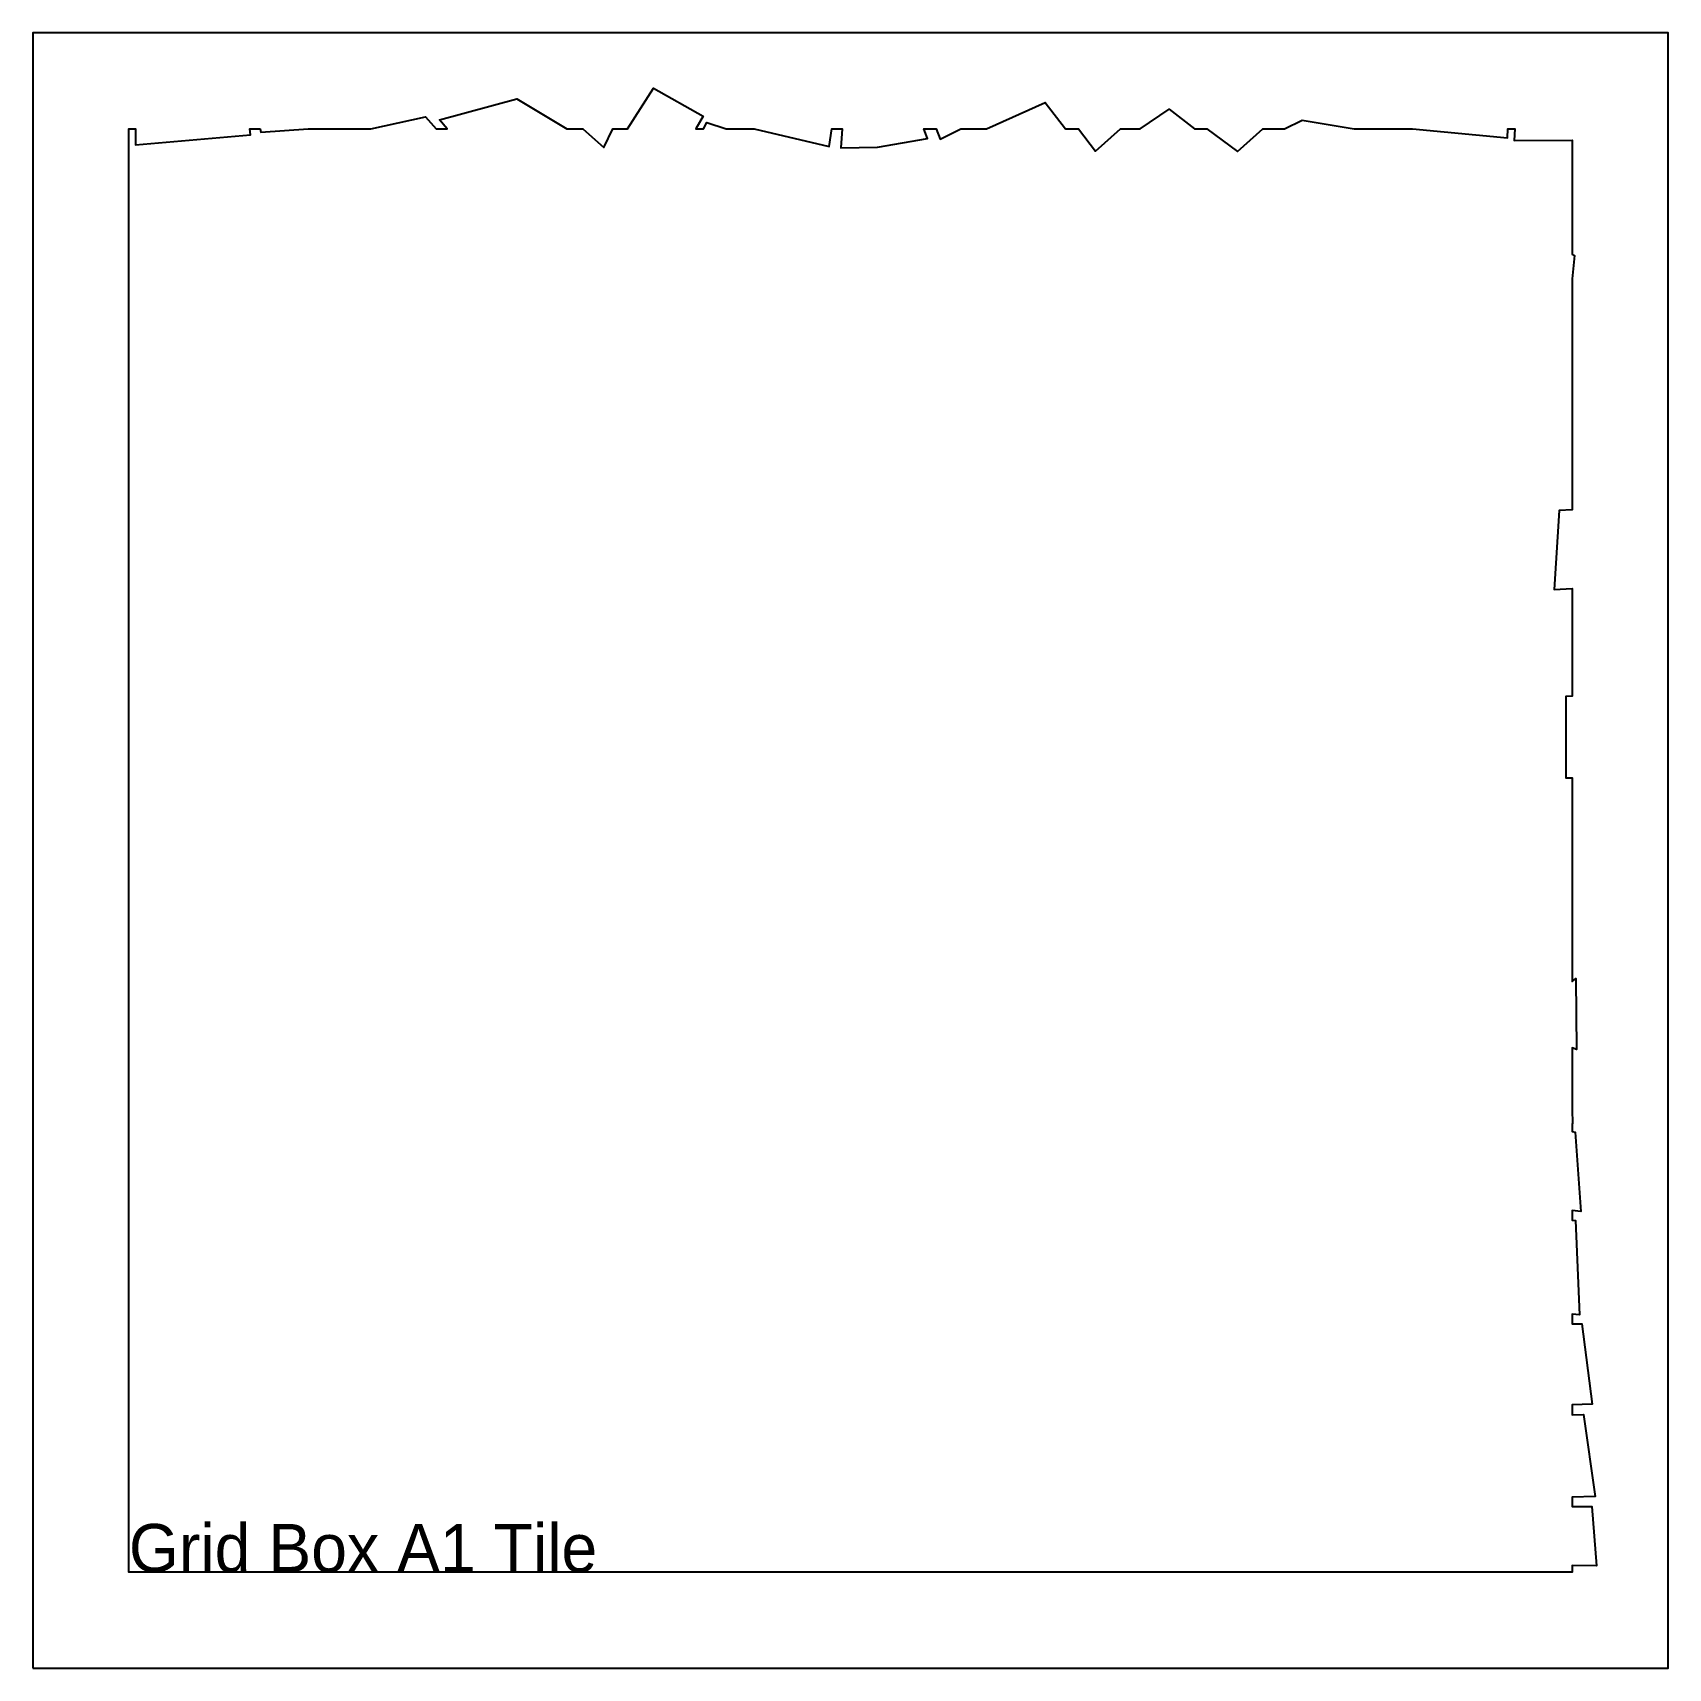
# Model space of a CAD drawing. Header units: metres. Extents: x -20 to 320, y -20 to 320.
import ezdxf

# ---------------------------------------------------------------- set-up
doc = ezdxf.new("R2010")
doc.units = ezdxf.units.M

msp = doc.modelspace()

# ---------------------------------------------------------------- linework, layer by layer
at = {"color": 8}
msp.add_lwpolyline([(-20, -20), (320, -20), (320, 320), (-20, 320), (-20, -20)], dxfattribs=at)
at = {"color": 2}
msp.add_lwpolyline([(300, 268.87), (300, 243.52), (300.03, 242.85), (300, 242.86), (300, 220.79), (297.33, 220.7), (296.3, 204.29), (300, 204.47), (300, 182.05), (298.69, 182), (298.73, 165.09), (300, 165.12), (300, 122.75), (300.78, 123.39), (300.91, 108.61), (300, 109), (300, 96.21), (300.09, 93.15), (300, 93.17), (300, 91.59), (300.63, 91.47), (301.81, 74.94), (300, 75.13), (300, 73.17), (300.69, 73.1), (301.51, 53.45), (300, 53.6), (300, 51.58), (302.06, 51.58), (304.21, 34.91), (300, 34.78), (300, 32.71), (302.39, 32.77), (304.8, 15.68), (300, 15.59), (300, 13.65), (304.1, 13.62), (305.07, 1.28), (300, 1.34), (300, 0), (0, 0), (0, 300), (1.35, 300), (1.37, 296.7), (25.26, 298.78), (25.12, 300), (27.28, 300), (27.4, 299.32), (37.29, 300), (50.28, 300), (61.68, 302.48), (63.87, 300), (66.18, 300), (64.57, 301.89), (80.62, 306.23), (91.06, 300), (94.36, 300), (98.74, 296.17), (100.58, 300), (103.67, 300), (109.04, 308.44), (119.37, 302.66), (117.88, 300), (119.42, 300), (120.15, 301.36), (124.16, 300), (130, 300), (145.58, 296.37), (146.13, 300), (148.29, 300), (147.99, 296.1), (155.64, 296.23), (165.98, 297.98), (165.21, 300), (167.78, 300), (168.66, 297.84), (172.91, 300), (178.28, 300), (190.48, 305.52), (194.66, 300), (197.39, 300), (200.93, 295.41), (206.16, 300), (210.24, 300), (216.21, 304.14), (221.52, 300), (224.09, 300), (230.44, 295.31), (235.72, 300), (240.24, 300), (243.88, 301.82), (254.69, 300), (266.8, 300), (286.61, 298.13), (286.67, 300), (288.09, 300), (287.94, 297.57), (300, 297.65), (300, 273.93), (300.52, 273.68)], close=True, dxfattribs=at)

# ---------------------------------------------------------------- texts
msp.add_text('Grid Box A1 Tile', height=10).set_placement((0, 0))

doc.saveas('drawing.dxf')
